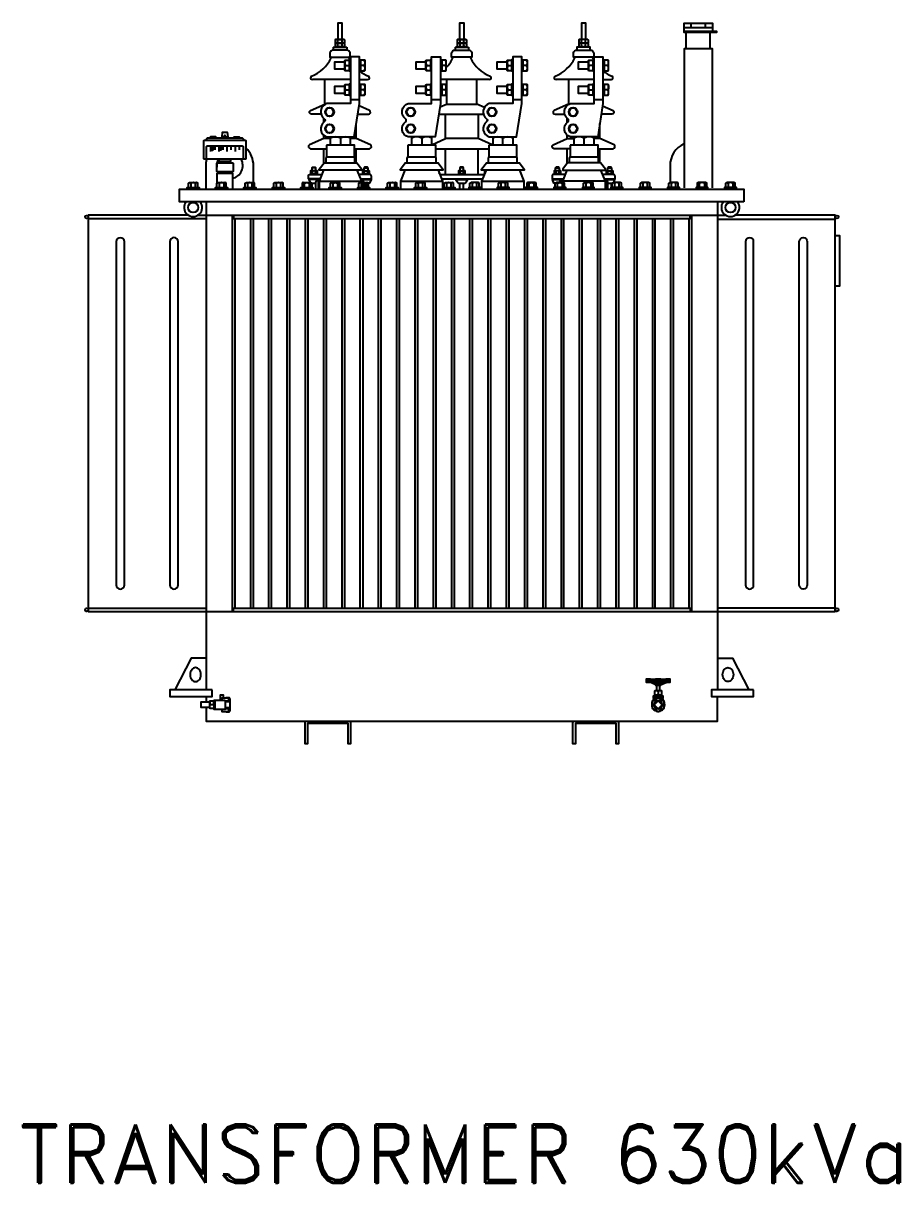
# Model space of a CAD drawing. Header units: millimetres. Extents: x 20927 to 53748, y 38421 to 54891.
# Drawn here: x 24867 to 26673, y 50584 to 52971 of the extents above; entities that cross this region are included whole.
import ezdxf
from ezdxf.enums import TextEntityAlignment as Align

# ---------------------------------------------------------------- set-up
doc = ezdxf.new("R2010")
doc.units = ezdxf.units.MM
doc.layers.add('Btrans.', color=2, linetype='Continuous')
doc.layers.add('Transformer', color=3, linetype='Continuous')
doc.styles.add('tx1', font='romand.shx')

msp = doc.modelspace()

# ---------------------------------------------------------------- linework, layer by layer
at = {"layer": 'Transformer', "color": 140}
for p, q in [((26228.4, 52961.4), (26286.8, 52961.4)), ((26243, 52961.4), (26243, 52970.6)), ((26272.2, 52961.4), (26272.2, 52970.6)), ((26232.9, 52917.9), (26232.9, 52951.4)), ((26282.3, 52917.9), (26282.3, 52951.4)), ((25505.9, 52921.3), (25505.9, 52915.4)), ((25505.9, 52921.3), (25533.6, 52921.3)), ((25533.6, 52921.3), (25533.6, 52915.4)), ((25756.7, 52921.3), (25756.7, 52915.4)), ((25756.7, 52921.3), (25784.4, 52921.3)), ((25784.4, 52921.3), (25784.4, 52915.4)), ((25531.3, 52883.6), (25538.8, 52883.6)), ((25569.7, 52883.6), (25562.2, 52883.6)), ((25698.5, 52883.6), (25706, 52883.6)), ((25736.9, 52883.6), (25729.4, 52883.6)), ((25865.7, 52883.6), (25873.2, 52883.6)), ((25904.1, 52883.6), (25896.6, 52883.6)), ((25541.3, 52854.4), (25462.9, 52854.4)), ((25559.7, 52854.4), (25576.6, 52854.4)), ((25827.4, 52854.4), (25726.9, 52854.4)), ((26042.9, 52854.4), (25964.5, 52854.4)), ((26061.3, 52854.4), (26078.2, 52854.4)), ((25569.7, 52833.5), (25562.2, 52833.5)), ((25736.9, 52833.5), (25729.4, 52833.5)), ((25904.1, 52833.5), (25896.6, 52833.5)), ((25488.4, 52804.2), (25490.7, 52804.2)), ((25725.8, 52798.2), (25739.2, 52804.2)), ((25817.3, 52797.3), (25801.9, 52804.2)), ((25990, 52804.2), (25992.3, 52804.2)), ((25486.3, 52767.1), (25486.3, 52774.5)), ((25723.4, 52783.3), (25815.3, 52783.3)), ((25987.9, 52767.1), (25987.9, 52774.5)), ((25278.6, 52734.8), (25278.6, 52735.9)), ((25286.9, 52734.8), (25286.9, 52735.9)), ((25486.3, 52733.2), (25486.3, 52740.2)), ((25553.2, 52733.2), (25541.7, 52733.2)), ((25708.9, 52720.5), (25737.1, 52733.2)), ((25987.9, 52733.2), (25987.9, 52740.2)), ((26054.8, 52733.2), (26043.3, 52733.2)), ((25253.5, 52718.1), (25253.5, 52706.6)), ((25261.9, 52718.1), (25261.9, 52710)), ((25270.2, 52718.1), (25270.2, 52706.6)), ((25278.6, 52718.1), (25278.6, 52710)), ((25286.9, 52718.1), (25286.9, 52706.6)), ((25295.3, 52718.1), (25295.3, 52710)), ((25303.7, 52718.1), (25303.7, 52706.6)), ((25312, 52718.1), (25312, 52710)), ((25486.3, 52682.2), (25486.3, 52712.3)), ((25553.2, 52683), (25553.2, 52712.3)), ((25716.9, 52712.3), (25826.4, 52712.3)), ((25737.1, 52659.2), (25737.1, 52712.3)), ((25804, 52659.2), (25804, 52712.3)), ((25987.9, 52682.2), (25987.9, 52712.3)), ((26054.8, 52683), (26054.8, 52712.3)), ((25273.6, 52686.4), (25273.6, 52683)), ((25292, 52686.4), (25292, 52683)), ((25270.6, 52662.1), (25270.6, 52664.6)), ((25294.9, 52662.1), (25294.9, 52664.6)), ((25455.8, 52650), (25455.8, 52649.1)), ((25472.5, 52666.7), (25459.6, 52666.7)), ((25459.6, 52660.8), (25472.5, 52660.8)), ((25469.7, 52661.9), (25469.7, 52665.6)), ((25472.6, 52650), (25472.6, 52649.1)), ((25474.6, 52650), (25474.6, 52628.7)), ((25564.9, 52650), (25564.9, 52628.7)), ((25567, 52666.7), (25579.9, 52666.7)), ((25579.9, 52660.8), (25567, 52660.8)), ((25567, 52650), (25567, 52649.1)), ((25569.9, 52661.9), (25569.9, 52665.6)), ((25583.7, 52650), (25583.7, 52649.1)), ((25723.6, 52660.9), (25724, 52661.2)), ((25726.3, 52659.2), (25816.9, 52659.2)), ((25730, 52650), (25813.2, 52650)), ((25758.4, 52649.1), (25782.7, 52649.1)), ((25764.1, 52666.7), (25777, 52666.7)), ((25777, 52660.8), (25764.1, 52660.8)), ((25767, 52661.9), (25767, 52665.6)), ((25774.1, 52661.9), (25774.1, 52665.6)), ((25817.8, 52666.7), (25820, 52666.7)), ((25957.4, 52650), (25957.4, 52649.1)), ((25974.1, 52666.7), (25961.2, 52666.7)), ((25961.2, 52660.8), (25974.1, 52660.8)), ((25971.3, 52661.9), (25971.3, 52665.6)), ((25974.2, 52650), (25974.2, 52649.1)), ((25976.2, 52650), (25976.2, 52642.4)), ((26066.3, 52645.4), (26057.1, 52668)), ((26066.5, 52650), (26066.5, 52628.7)), ((26068.6, 52666.7), (26081.5, 52666.7)), ((26081.5, 52660.8), (26068.6, 52660.8)), ((26071.5, 52661.9), (26071.5, 52665.6)), ((26078.6, 52661.9), (26078.6, 52665.6)), ((26085.3, 52650), (26085.3, 52649.1)), ((25210.2, 52642.4), (25224.6, 52642.4)), ((25268.7, 52642.4), (25283.2, 52642.4)), ((25327.2, 52642.4), (25341.7, 52642.4)), ((25385.7, 52642.4), (25400.2, 52642.4)), ((25444.2, 52642.4), (25458.7, 52642.4)), ((25462.3, 52632.6), (25462.3, 52641.4)), ((25469.8, 52628.7), (25469.8, 52641.9)), ((25502.8, 52642.4), (25517.2, 52642.4)), ((25561.3, 52642.4), (25575.8, 52642.4)), ((25569.7, 52628.7), (25569.7, 52641.9)), ((25577.2, 52628.7), (25577.2, 52641.4)), ((25619.8, 52642.4), (25634.3, 52642.4)), ((25644.1, 52645.4), (25644.1, 52628.7)), ((25678.3, 52642.4), (25692.8, 52642.4)), ((25731.9, 52628.7), (25731.9, 52645.4)), ((25736.8, 52642.4), (25751.3, 52642.4)), ((25766.8, 52628.7), (25766.8, 52641.4)), ((25774.3, 52628.7), (25774.3, 52641.4)), ((25804.3, 52642.4), (25789.8, 52642.4)), ((25862.8, 52642.4), (25848.4, 52642.4)), ((25921.4, 52642.4), (25906.9, 52642.4)), ((25979.9, 52642.4), (25965.4, 52642.4)), ((25978.5, 52645.4), (25978.5, 52642.4)), ((26038.4, 52642.4), (26023.9, 52642.4)), ((26071.3, 52628.7), (26071.3, 52641.9)), ((26078.8, 52632.6), (26078.8, 52641.4)), ((26096.9, 52642.4), (26082.4, 52642.4)), ((26155.4, 52642.4), (26141, 52642.4)), ((26214, 52642.4), (26199.5, 52642.4)), ((26272.5, 52642.4), (26258, 52642.4)), ((26331, 52642.4), (26316.5, 52642.4)), ((25335.3, 52568.5), (25335.3, 51766.8)), ((25340.8, 52568.5), (25340.8, 51766.8)), ((25372.9, 52568.5), (25372.9, 51766.8)), ((25378.4, 52568.5), (25378.4, 51766.8)), ((25410.6, 52568.5), (25410.6, 51766.8)), ((25416, 52568.5), (25416, 51766.8)), ((25448.2, 52568.5), (25448.2, 51766.8)), ((25453.6, 52568.5), (25453.6, 51766.8)), ((25485.8, 52568.5), (25485.8, 51766.8)), ((25491.2, 52568.5), (25491.2, 51766.8)), ((25523.4, 52568.5), (25523.4, 51766.8)), ((25528.9, 52568.5), (25528.9, 51766.8)), ((25561, 52568.5), (25561, 51766.8)), ((25566.5, 52568.5), (25566.5, 51766.8)), ((25598.7, 52568.5), (25598.7, 51766.8)), ((25604.1, 52568.5), (25604.1, 51766.8)), ((25636.3, 52568.5), (25636.3, 51766.8)), ((25641.7, 52568.5), (25641.7, 51766.8)), ((25673.9, 52568.5), (25673.9, 51766.8)), ((25679.3, 52568.5), (25679.3, 51766.8)), ((25711.5, 52568.5), (25711.5, 51766.8)), ((25717, 52568.5), (25717, 51766.8)), ((25749.1, 52568.5), (25749.1, 51766.8)), ((25754.6, 52568.5), (25754.6, 51766.8)), ((25786.8, 52568.5), (25786.8, 51766.8)), ((25792.2, 52568.5), (25792.2, 51766.8)), ((25824.4, 52568.5), (25824.4, 51766.8)), ((25829.8, 52568.5), (25829.8, 51766.8)), ((25862, 52568.5), (25862, 51766.8)), ((25867.4, 52568.5), (25867.4, 51766.8)), ((25899.6, 52568.5), (25899.6, 51766.8)), ((25905.1, 52568.5), (25905.1, 51766.8)), ((25937.2, 52568.5), (25937.2, 51766.8)), ((25942.7, 52568.5), (25942.7, 51766.8)), ((25974.9, 52568.5), (25974.9, 51766.8)), ((25980.3, 52568.5), (25980.3, 51766.8)), ((26012.5, 52568.5), (26012.5, 51766.8)), ((26017.9, 52568.5), (26017.9, 51766.8)), ((26050.1, 52568.5), (26050.1, 51766.8)), ((26055.5, 52568.5), (26055.5, 51766.8)), ((26087.7, 52568.5), (26087.7, 51766.8)), ((26093.2, 52568.5), (26093.2, 51766.8)), ((26125.3, 52568.5), (26125.3, 51766.8)), ((26130.8, 52568.5), (26130.8, 51766.8)), ((26163, 52568.5), (26163, 51766.8)), ((26168.4, 52568.5), (26168.4, 51766.8)), ((26200.6, 52568.5), (26200.6, 51766.8)), ((26206, 52568.5), (26206, 51766.8)), ((26150.3, 51617.6), (26199.7, 51617.6)), ((26162, 51615.3), (26170.5, 51611.4)), ((26188, 51615.3), (26179.5, 51611.4)), ((25243.9, 51585), (25243.9, 51573)), ((25293.4, 51574.1), (25283.4, 51574.1)), ((25293.4, 51561.5), (25283.4, 51561.5))]:
    msp.add_line(p, q, dxfattribs=at)
at = {"layer": 'Transformer'}
for p, q in [((25243.9, 52602.8), (25243.9, 51598.7)), ((26297.3, 52602.8), (26297.3, 51598.7)), ((25001.5, 52568.5), (25243.9, 52568.5)), ((25226.9, 52575.2), (26314.2, 52575.2)), ((25297.7, 52575.2), (25297.7, 51760.1)), ((25303.1, 52568.5), (25303.1, 51766.8)), ((26238.2, 52568.5), (26238.2, 51766.8)), ((26243.6, 52575.2), (26243.6, 51760.1)), ((26539.7, 52566.8), (26297.3, 52566.8)), ((25001.5, 51766.8), (25243.9, 51766.8)), ((26539.7, 51766.8), (26297.3, 51766.8))]:
    msp.add_line(p, q, dxfattribs=at)
at = {"layer": 'Transformer', "color": 140}
for points in [[(25524.4, 52937.1), (25524.4, 52970.6), (25515.2, 52970.6), (25515.2, 52937.1)], [(25775.2, 52937.1), (25775.2, 52970.6), (25766, 52970.6), (25766, 52937.1)], [(26026, 52937.1), (26026, 52970.6), (26016.8, 52970.6), (26016.8, 52937.1)], [(26228.4, 52953.9), (26295.2, 52953.9), (26295.2, 52951.4), (26228.4, 52951.4), (26228.4, 52970.6), (26286.8, 52970.6), (26286.8, 52953.9)], [(25528.5, 52937.1), (25529.4, 52936.3), (25529.4, 52930.5), (25528.5, 52929.6), (25511, 52929.6), (25510.2, 52928.8), (25510.2, 52922.9), (25511, 52922.1)], [(25528.5, 52937.1), (25511, 52937.1), (25510.2, 52936.3), (25510.2, 52930.5), (25511, 52929.6)], [(25761, 52936.3), (25761.8, 52937.1), (25779.3, 52937.1), (25780.2, 52936.3), (25780.2, 52930.5), (25779.3, 52929.6)], [(25761, 52936.3), (25761, 52930.5), (25761.8, 52929.6), (25779.3, 52929.6), (25780.2, 52928.8), (25780.2, 52922.9), (25779.3, 52922.1)], [(26030.1, 52937.1), (26031, 52936.3), (26031, 52930.5), (26030.1, 52929.6), (26012.6, 52929.6), (26011.8, 52928.8), (26011.8, 52922.9), (26012.6, 52922.1)], [(26030.1, 52937.1), (26012.6, 52937.1), (26011.8, 52936.3), (26011.8, 52930.5), (26012.6, 52929.6)], [(25509.1, 52921.3), (25509.1, 52922.1), (25530.4, 52922.1), (25530.4, 52921.3)], [(25528.5, 52929.6), (25529.4, 52928.8), (25529.4, 52922.9), (25528.5, 52922.1)], [(25759.9, 52921.3), (25759.9, 52922.1), (25781.2, 52922.1), (25781.2, 52921.3)], [(25761.8, 52929.6), (25761, 52928.8), (25761, 52922.9), (25761.8, 52922.1)], [(26010.7, 52921.3), (26010.7, 52922.1), (26032, 52922.1), (26032, 52921.3)], [(26030.1, 52929.6), (26031, 52928.8), (26031, 52922.9), (26030.1, 52922.1)], [(26286.8, 52631.6), (26286.8, 52917.9), (26228.4, 52917.9), (26228.4, 52631.6)], [(25529.7, 52890.3), (25508.7, 52890.3), (25508.7, 52877), (25529.7, 52877)], [(25538.8, 52872.8), (25530.4, 52872.8), (25529.6, 52873.6), (25529.6, 52893.7), (25530.4, 52894.5), (25538.8, 52894.5)], [(25541.3, 52894.9), (25538.8, 52894.9), (25538.8, 52872.4), (25541.3, 52872.4)], [(25559.7, 52894.9), (25562.2, 52894.9), (25562.2, 52872.4), (25559.7, 52872.4)], [(25562.2, 52872.8), (25570.6, 52872.8), (25571.4, 52873.6), (25571.4, 52893.7), (25570.6, 52894.5), (25562.2, 52894.5)], [(25571.4, 52890.3), (25571.3, 52890.3)], [(25696.9, 52890.3), (25675.9, 52890.3), (25675.9, 52877), (25696.9, 52877)], [(25706, 52872.8), (25697.6, 52872.8), (25696.8, 52873.6), (25696.8, 52893.7), (25697.6, 52894.5), (25706, 52894.5)], [(25708.5, 52894.9), (25706, 52894.9), (25706, 52872.4), (25708.5, 52872.4)], [(25726.9, 52894.9), (25729.4, 52894.9), (25729.4, 52872.4), (25726.9, 52872.4)], [(25729.4, 52872.8), (25737.8, 52872.8), (25738.6, 52873.6), (25738.6, 52893.7), (25737.8, 52894.5), (25729.4, 52894.5)], [(25738.6, 52890.3), (25738.5, 52890.3)], [(25864.1, 52890.3), (25843.1, 52890.3), (25843.1, 52877), (25864.1, 52877)], [(25873.2, 52872.8), (25864.8, 52872.8), (25864, 52873.6), (25864, 52893.7), (25864.8, 52894.5), (25873.2, 52894.5)], [(25875.7, 52894.9), (25873.2, 52894.9), (25873.2, 52872.4), (25875.7, 52872.4)], [(25894.1, 52894.9), (25896.6, 52894.9), (25896.6, 52872.4), (25894.1, 52872.4)], [(25896.6, 52872.8), (25905, 52872.8), (25905.8, 52873.6), (25905.8, 52893.7), (25905, 52894.5), (25896.6, 52894.5)], [(25905.8, 52890.3), (25905.7, 52890.3)], [(26031.3, 52890.3), (26010.3, 52890.3), (26010.3, 52877), (26031.3, 52877)], [(26040.4, 52872.8), (26032, 52872.8), (26031.2, 52873.6), (26031.2, 52893.7), (26032, 52894.5), (26040.4, 52894.5)], [(26042.9, 52894.9), (26040.4, 52894.9), (26040.4, 52872.4), (26042.9, 52872.4)], [(26061.3, 52894.9), (26063.8, 52894.9), (26063.8, 52872.4), (26061.3, 52872.4)], [(26063.8, 52872.8), (26072.2, 52872.8), (26073, 52873.6), (26073, 52893.7), (26072.2, 52894.5), (26063.8, 52894.5)], [(26073, 52890.3), (26072.9, 52890.3)], [(25571.3, 52877), (25571.4, 52877)], [(25738.5, 52877), (25738.6, 52877)], [(25905.7, 52877), (25905.8, 52877)], [(26072.9, 52877), (26073, 52877)], [(25529.7, 52840.2), (25508.7, 52840.2), (25508.7, 52826.8), (25529.7, 52826.8)], [(25538.8, 52822.6), (25530.4, 52822.6), (25529.6, 52823.5), (25529.6, 52843.5), (25530.4, 52844.4), (25538.8, 52844.4)], [(25541.3, 52844.8), (25538.8, 52844.8), (25538.8, 52822.2), (25541.3, 52822.2)], [(25559.7, 52844.8), (25562.2, 52844.8), (25562.2, 52822.2), (25559.7, 52822.2)], [(25562.2, 52822.6), (25570.6, 52822.6), (25571.4, 52823.5), (25571.4, 52843.5), (25570.6, 52844.4), (25562.2, 52844.4)], [(25571.4, 52840.2), (25571.3, 52840.2)], [(25696.9, 52840.2), (25675.9, 52840.2), (25675.9, 52826.8), (25696.9, 52826.8)], [(25706, 52822.6), (25697.6, 52822.6), (25696.8, 52823.5), (25696.8, 52843.5), (25697.6, 52844.4), (25706, 52844.4)], [(25708.5, 52844.8), (25706, 52844.8), (25706, 52822.2), (25708.5, 52822.2)], [(25726.9, 52844.8), (25729.4, 52844.8), (25729.4, 52822.2), (25726.9, 52822.2)], [(25729.4, 52822.6), (25737.8, 52822.6), (25738.6, 52823.5), (25738.6, 52843.5), (25737.8, 52844.4), (25729.4, 52844.4)], [(25738.6, 52840.2), (25738.5, 52840.2)], [(25739.2, 52854.4), (25739.2, 52804.2), (25801.9, 52804.2), (25801.9, 52854.4)], [(25864.1, 52840.2), (25843.1, 52840.2), (25843.1, 52826.8), (25864.1, 52826.8)], [(25873.2, 52822.6), (25864.8, 52822.6), (25864, 52823.5), (25864, 52843.5), (25864.8, 52844.4), (25873.2, 52844.4)], [(25875.7, 52844.8), (25873.2, 52844.8), (25873.2, 52822.2), (25875.7, 52822.2)], [(25894.1, 52844.8), (25896.6, 52844.8), (25896.6, 52822.2), (25894.1, 52822.2)], [(25896.6, 52822.6), (25905, 52822.6), (25905.8, 52823.5), (25905.8, 52843.5), (25905, 52844.4), (25896.6, 52844.4)], [(25905.8, 52840.2), (25905.7, 52840.2)], [(26031.3, 52840.2), (26010.3, 52840.2), (26010.3, 52826.8), (26031.3, 52826.8)], [(26040.4, 52822.6), (26032, 52822.6), (26031.2, 52823.5), (26031.2, 52843.5), (26032, 52844.4), (26040.4, 52844.4)], [(26042.9, 52844.8), (26040.4, 52844.8), (26040.4, 52822.2), (26042.9, 52822.2)], [(26061.3, 52844.8), (26063.8, 52844.8), (26063.8, 52822.2), (26061.3, 52822.2)], [(26063.8, 52822.6), (26072.2, 52822.6), (26073, 52823.5), (26073, 52843.5), (26072.2, 52844.4), (26063.8, 52844.4)], [(26073, 52840.2), (26072.9, 52840.2)], [(25571.3, 52826.8), (25571.4, 52826.8)], [(25738.5, 52826.8), (25738.6, 52826.8)], [(25905.7, 52826.8), (25905.8, 52826.8)], [(26072.9, 52826.8), (26073, 52826.8)], [(25541.3, 52813.4), (25559.7, 52813.4)], [(25708.5, 52813.4), (25726.9, 52813.4)], [(25875.7, 52813.4), (25894.1, 52813.4)], [(26042.9, 52813.4), (26061.3, 52813.4)], [(25804, 52783.3), (25804, 52733.2), (25737.1, 52733.2), (25737.1, 52783.3)], [(25264.4, 52734.8), (25264.4, 52735.7), (25252.7, 52735.7), (25252.7, 52734.8)], [(25264, 52735.7), (25264, 52736.8), (25263.7, 52736.9), (25253.3, 52736.9), (25253.1, 52736.8), (25253.1, 52735.7)], [(25301.2, 52734.8), (25301.2, 52735.7), (25312.9, 52735.7), (25312.9, 52734.8)], [(25301.6, 52735.7), (25301.6, 52736.8), (25301.8, 52736.9), (25312.2, 52736.9), (25312.4, 52736.8), (25312.4, 52735.7)], [(25501, 52736.5), (25499.9, 52735.4), (25499.9, 52719.8)], [(25541.7, 52719.8), (25541.7, 52735.4), (25540.6, 52736.5)], [(25668.2, 52736.5), (25667.1, 52735.4), (25667.1, 52719.8)], [(25708.9, 52719.8), (25708.9, 52735.4), (25707.8, 52736.5)], [(25835.4, 52736.5), (25834.3, 52735.4), (25834.3, 52719.8)], [(25876.1, 52719.8), (25876.1, 52735.4), (25875, 52736.5)], [(26002.6, 52736.5), (26001.5, 52735.4), (26001.5, 52719.8)], [(26043.3, 52719.8), (26043.3, 52735.4), (26042.2, 52736.5)], [(25254.7, 52718.1), (25255.9, 52710.1), (25257.2, 52708.5), (25258.5, 52710.1), (25259.6, 52718.1)], [(25273.4, 52718.1), (25273.4, 52710), (25275, 52710), (25275, 52718.1)], [(25491.1, 52683), (25491.1, 52692.2), (25492, 52695.5)], [(25550.5, 52683), (25550.5, 52692.2), (25549.7, 52695.5)], [(25658.3, 52683), (25658.3, 52692.2), (25659.2, 52695.5)], [(25717.7, 52683), (25717.7, 52692.2), (25716.9, 52695.5)], [(25825.5, 52683), (25825.5, 52692.2), (25826.4, 52695.5)], [(25884.9, 52683), (25884.9, 52692.2), (25884.1, 52695.5)], [(25992.7, 52683), (25992.7, 52692.2), (25993.6, 52695.5)], [(26052.1, 52683), (26052.1, 52692.2), (26051.3, 52695.5)], [(25270.2, 52690.5), (25270.2, 52686.4), (25295.3, 52686.4), (25295.3, 52690.5)], [(25462.3, 52666.7), (25462.3, 52673.2), (25463.2, 52674.1), (25469, 52674.1), (25469.8, 52673.2)], [(25469.8, 52666.7), (25469.8, 52673.2), (25462.3, 52673.2)], [(25577.2, 52673.2), (25576.4, 52674.1), (25570.5, 52674.1), (25569.7, 52673.2)], [(25569.7, 52666.7), (25569.7, 52673.2), (25577.2, 52673.2), (25577.2, 52666.7)], [(25774.3, 52673.2), (25773.5, 52674.1), (25767.6, 52674.1), (25766.8, 52673.2)], [(25774.3, 52666.7), (25774.3, 52673.2), (25766.8, 52673.2), (25766.8, 52666.7)], [(25971.4, 52673.2), (25970.6, 52674.1), (25964.8, 52674.1), (25963.9, 52673.2)], [(25963.9, 52666.7), (25963.9, 52673.2), (25971.4, 52673.2), (25971.4, 52666.7)], [(26078.8, 52673.2), (26078, 52674.1), (26072.1, 52674.1), (26071.3, 52673.2)], [(26071.3, 52666.7), (26071.3, 52673.2), (26078.8, 52673.2), (26078.8, 52666.7)], [(25267.1, 52642), (25267.1, 52662.1), (25298.4, 52662.1), (25298.4, 52628.7)], [(25460.9, 52641.4), (25469.6, 52641.4), (25472.6, 52649.1), (25455.8, 52649.1), (25458.4, 52642.4)], [(25486.1, 52668), (25476.9, 52645.4), (25564.7, 52645.4), (25555.5, 52668)], [(25653.3, 52668), (25644.1, 52645.4), (25731.9, 52645.4), (25722.7, 52668)], [(25820.5, 52668), (25811.3, 52645.4), (25899.1, 52645.4), (25889.9, 52668)], [(25963.2, 52641.4), (25960.4, 52641.4), (25957.4, 52649.1), (25974.2, 52649.1), (25971.6, 52642.4)], [(25978.5, 52628.7), (26066.3, 52628.7), (26066.3, 52645.4), (25978.5, 52645.4), (25987.7, 52668)], [(26068.6, 52650), (26068.6, 52649.1), (26071.5, 52641.4), (26080.2, 52641.4)], [(26068.6, 52649.1), (26085.3, 52649.1), (26082.8, 52642.4)], [(25205.1, 52628.7), (25205.1, 52632.6), (25229.7, 52632.6), (25229.7, 52628.7)], [(25263.6, 52628.7), (25263.6, 52632.6), (25288.2, 52632.6), (25288.2, 52628.7)], [(25322.1, 52628.7), (25322.1, 52632.6), (25346.7, 52632.6), (25346.7, 52628.7)], [(25380.7, 52628.7), (25380.7, 52632.6), (25405.2, 52632.6), (25405.2, 52628.7)], [(25439.2, 52628.7), (25439.2, 52632.6), (25463.8, 52632.6), (25463.8, 52628.7)], [(25476.9, 52645.4), (25476.9, 52628.7), (25564.7, 52628.7), (25564.7, 52645.4)], [(25497.7, 52628.7), (25497.7, 52632.6), (25522.3, 52632.6), (25522.3, 52628.7)], [(25556.2, 52628.7), (25556.2, 52632.6), (25580.8, 52632.6), (25580.8, 52628.7)], [(25614.7, 52628.7), (25614.7, 52632.6), (25639.3, 52632.6), (25639.3, 52628.7)], [(25673.3, 52628.7), (25673.3, 52632.6), (25697.8, 52632.6), (25697.8, 52628.7)], [(25731.8, 52628.7), (25731.8, 52632.6), (25756.4, 52632.6), (25756.4, 52628.7)], [(25809.4, 52628.7), (25809.4, 52632.6), (25784.8, 52632.6), (25784.8, 52628.7)], [(25811.3, 52645.4), (25811.3, 52628.7), (25899.1, 52628.7), (25899.1, 52645.4)], [(25867.9, 52628.7), (25867.9, 52632.6), (25843.3, 52632.6), (25843.3, 52628.7)], [(25926.4, 52628.7), (25926.4, 52632.6), (25901.8, 52632.6), (25901.8, 52628.7)], [(25984.9, 52628.7), (25984.9, 52632.6), (25960.3, 52632.6), (25960.3, 52628.7)], [(26043.4, 52628.7), (26043.4, 52632.6), (26018.9, 52632.6), (26018.9, 52628.7)], [(26102, 52628.7), (26102, 52632.6), (26077.4, 52632.6), (26077.4, 52628.7)], [(26160.5, 52628.7), (26160.5, 52632.6), (26135.9, 52632.6), (26135.9, 52628.7)], [(26219, 52628.7), (26219, 52632.6), (26194.4, 52632.6), (26194.4, 52628.7)], [(26277.5, 52628.7), (26277.5, 52632.6), (26252.9, 52632.6), (26252.9, 52628.7)], [(26336, 52628.7), (26336, 52632.6), (26311.5, 52632.6), (26311.5, 52628.7)], [(25243.9, 51663.8), (25213.5, 51663.8), (25179.8, 51598.7)], [(26297.3, 51663.8), (26327.7, 51663.8), (26361.4, 51598.7)], [(26159.2, 51620.6), (26150.3, 51620.6), (26150.3, 51614.6), (26159.2, 51614.6), (26159.2, 51615.3), (26169.7, 51615.3), (26169.7, 51614.6), (26180.3, 51614.6), (26180.3, 51615.3), (26190.8, 51615.3), (26190.8, 51614.6)], [(26172.7, 51611.4), (26170.5, 51611.4), (26170.5, 51609), (26157.5, 51614.6)], [(26190.8, 51614.6), (26199.7, 51614.6), (26199.7, 51620.6), (26190.8, 51620.6), (26190.8, 51619.9), (26180.3, 51619.9), (26180.3, 51620.6), (26169.7, 51620.6), (26169.7, 51619.9), (26159.2, 51619.9), (26159.2, 51620.6)], [(26169.7, 51609.3), (26169.7, 51608.5), (26180.3, 51608.5), (26180.3, 51609.3)], [(26171.7, 51608.5), (26171.7, 51596.6)], [(26172.7, 51614.6), (26172.7, 51609.3), (26177.3, 51609.3), (26177.3, 51614.6)], [(26177.3, 51611.4), (26179.5, 51611.4), (26179.5, 51609), (26192.5, 51614.6)], [(26178.4, 51596.6), (26178.4, 51608.5)], [(25260, 51560.6), (25259.4, 51560.3), (25252.2, 51560.3), (25251.6, 51560.6), (25251.6, 51575.8), (25252.2, 51576.2), (25259.4, 51576.2), (25260, 51575.8)], [(25262.5, 51576.7), (25260, 51576.7), (25260, 51558.9), (25262.5, 51558.9)], [(25280, 51581.6), (25280, 51587.4), (25273.4, 51587.4), (25273.4, 51577.4)], [(25283.4, 51575.7), (25290.9, 51575.7), (25290.9, 51581.6), (25276.7, 51581.6), (25276.7, 51577.4)], [(26185.5, 51581.6), (26185.5, 51585.8), (26164.6, 51585.8), (26164.6, 51581.6)], [(26185.5, 51584.1), (26164.6, 51584.1)], [(26168.3, 51588.3), (26168.3, 51585.8)], [(26181.7, 51585.8), (26181.7, 51588.3)], [(25251.6, 51573), (25233.2, 51573), (25233.2, 51563), (25251.6, 51563)], [(25276.7, 51558.2), (25276.7, 51554), (25290.9, 51554), (25290.9, 51559.8), (25283.4, 51559.8)]]:
    msp.add_lwpolyline(points, dxfattribs=at)
for points in [[(25529.4, 52935.6, 0.560226), (25523.8, 52935.6), (25523.8, 52931.2, -0.382535), (25515.7, 52931.2), (25515.7, 52935.6, -0.382535), (25523.8, 52935.6)], [(26011.8, 52931.2, 0.560226), (26017.3, 52931.2), (26017.3, 52935.6, 0.560226), (26011.8, 52935.6)], [(26017.3, 52931.2, 0.382535), (26025.4, 52931.2), (26025.4, 52935.6, 0.382535), (26017.3, 52935.6)], [(25523.8, 52923.7, -0.382535), (25515.7, 52923.7), (25515.7, 52928.1, -0.382535), (25523.8, 52928.1)], [(25529.4, 52928.1, 0.560226), (25523.8, 52928.1), (25523.8, 52923.7, 0.560226), (25529.4, 52923.7)], [(26035.2, 52915.4), (26035.2, 52921.3), (26007.5, 52921.3), (26007.5, 52915.4), (26035.2, 52915.4, -0.304457), (26042.3, 52909.8), (26042.3, 52900.4), (26000.5, 52900.4), (26000.5, 52909.8, -0.304457), (26007.5, 52915.4)], [(26011.8, 52923.7, 0.560226), (26017.3, 52923.7), (26017.3, 52928.1, 0.560226), (26011.8, 52928.1)], [(26017.3, 52923.7, 0.382535), (26025.4, 52923.7), (26025.4, 52928.1, 0.382535), (26017.3, 52928.1)], [(25489, 52771.3, -0.233837), (25487.3, 52767.9, 0.607006), (25492.8, 52736.5), (25548.8, 52736.5), (25559.7, 52805.1), (25559.7, 52901.2), (25541.3, 52901.2), (25541.3, 52805.1), (25492.8, 52805.1, 0.607006), (25487.3, 52773.6, -0.233837), (25489, 52770.3)], [(25531.3, 52894.5, 0.307692), (25531.3, 52883.6, 0.307692), (25531.3, 52872.8)], [(25569.7, 52872.8, 0.307692), (25569.7, 52883.6, 0.307692), (25569.7, 52894.5)], [(25656.2, 52770.3, 0.233837), (25654.5, 52773.6, -0.607006), (25660, 52805.1), (25708.5, 52805.1), (25708.5, 52901.2), (25726.9, 52901.2), (25726.9, 52805.1), (25716, 52736.5), (25660, 52736.5, -0.607006), (25654.5, 52767.9, 0.233837), (25656.2, 52771.3)], [(25698.5, 52894.5, 0.307692), (25698.5, 52883.6, 0.307692), (25698.5, 52872.8)], [(25736.9, 52872.8, 0.307692), (25736.9, 52883.6, 0.307692), (25736.9, 52894.5)], [(25823.4, 52771.3, -0.233837), (25821.7, 52767.9, 0.607006), (25827.2, 52736.5), (25883.2, 52736.5), (25894.1, 52805.1), (25894.1, 52901.2), (25875.7, 52901.2), (25875.7, 52805.1), (25827.2, 52805.1, 0.607006), (25821.7, 52773.6, -0.233837), (25823.4, 52770.3)], [(25865.7, 52894.5, 0.307692), (25865.7, 52883.6, 0.307692), (25865.7, 52872.8)], [(25904.1, 52872.8, 0.307692), (25904.1, 52883.6, 0.307692), (25904.1, 52894.5)], [(25990.6, 52770.3, 0.233837), (25988.9, 52773.6, -0.607006), (25994.4, 52805.1), (26042.9, 52805.1), (26042.9, 52901.2), (26061.3, 52901.2), (26061.3, 52805.1), (26050.4, 52736.5), (25994.4, 52736.5, -0.607006), (25988.9, 52767.9, 0.233837), (25990.6, 52771.3)], [(26040.4, 52883.6), (26032.9, 52883.6, 0.307692), (26032.9, 52872.8)], [(26071.3, 52872.8, 0.307692), (26071.3, 52883.6), (26063.8, 52883.6)], [(25480.9, 52783.3), (25461.3, 52783.3, -0.753517), (25459, 52791.1), (25488.4, 52804.2), (25488.4, 52854.4)], [(25531.3, 52844.4, 0.307692), (25531.3, 52833.5), (25538.8, 52833.5)], [(25569.7, 52822.6, 0.307692), (25569.7, 52833.5, 0.307692), (25569.7, 52844.4)], [(25698.5, 52844.4, 0.307692), (25698.5, 52833.5), (25706, 52833.5)], [(25736.9, 52822.6, 0.307692), (25736.9, 52833.5, 0.307692), (25736.9, 52844.4)], [(25865.7, 52844.4, 0.307692), (25865.7, 52833.5), (25873.2, 52833.5)], [(25904.1, 52822.6, 0.307692), (25904.1, 52833.5, 0.307692), (25904.1, 52844.4)], [(25990, 52854.4), (25990, 52804.2), (25960.6, 52791.1, 0.753517), (25962.9, 52783.3), (25982.5, 52783.3)], [(26032.9, 52844.4, 0.307692), (26032.9, 52833.5), (26040.4, 52833.5)], [(26071.3, 52844.4, -0.307692), (26071.3, 52833.5), (26063.8, 52833.5)], [(25556.2, 52783.3), (25578.3, 52783.3, 0.753517), (25580.5, 52791.1), (25559, 52800.7)], [(26060.6, 52800.7), (26082.1, 52791.1, -0.753517), (26079.9, 52783.3), (26057.8, 52783.3)], [(25549.7, 52712.3), (25580.4, 52712.3, 0.753517), (25582.6, 52720), (25553.2, 52733.2), (25553.2, 52764.2)], [(26051.3, 52712.3), (26082, 52712.3, 0.753517), (26084.2, 52720), (26054.8, 52733.2), (26054.8, 52764.2)], [(25242.6, 52729.8), (25246.3, 52734.2, -0.222585), (25247.6, 52734.8), (25317.9, 52734.8, -0.222585), (25319.2, 52734.2), (25322.9, 52729.8)], [(25499.9, 52733.2), (25486.3, 52733.2), (25456.9, 52720, 0.753517), (25459.2, 52712.3), (25492, 52712.3)], [(25541.7, 52734, 0.24), (25520.8, 52734), (25520.8, 52719.8)], [(25708.9, 52734, 0.24), (25688, 52734), (25688, 52719.8)], [(25833.7, 52719.8, 0.021229), (25833.4, 52720), (25804, 52733.2)], [(25855.2, 52719.8), (25855.2, 52734, 0.24), (25834.3, 52734)], [(25993.6, 52712.3), (25960.8, 52712.3, -0.753517), (25958.5, 52720), (25987.9, 52733.2), (26001.5, 52733.2)], [(26022.4, 52719.8), (26022.4, 52734, 0.24), (26001.5, 52734)], [(26228.4, 52722.2, 0.295892), (26199.4, 52677.6), (26199.4, 52642.4)], [(25245.1, 52690.5), (25245.1, 52716.4, -0.414214), (25246.8, 52718.1), (25318.7, 52718.1, -0.414214), (25320.4, 52716.4), (25320.4, 52690.5)], [(25341.7, 52628.7), (25341.7, 52677.6, 0.207371), (25326.2, 52713.3)], [(25243.9, 52628.7), (25243.9, 52677.6, -0.067141), (25245.6, 52690.5)], [(25478.8, 52650), (25455, 52650), (25455, 52655.8, -0.414214), (25458.3, 52659.2), (25482.5, 52659.2)], [(25462.5, 52665.6, 0.214535), (25459.3, 52666.7), (25459, 52666.3), (25459, 52659.2)], [(25459, 52661.2), (25459.3, 52660.9, 0.214535), (25462.5, 52661.9)], [(25473.2, 52659.2), (25473.2, 52666.3), (25472.8, 52666.7, 0.214535), (25469.7, 52665.6, 0.293067), (25462.5, 52665.6), (25462.5, 52661.9, 0.293067), (25469.7, 52661.9, 0.214535), (25472.8, 52660.9), (25473.2, 52661.2)], [(25562.8, 52650), (25584.6, 52650), (25584.6, 52655.8, 0.414214), (25581.2, 52659.2), (25559.1, 52659.2)], [(25577, 52661.9), (25577, 52665.6, 0.293067), (25569.9, 52665.6, 0.214535), (25566.7, 52666.7), (25566.4, 52666.3), (25566.4, 52659.2)], [(25566.4, 52661.2), (25566.7, 52660.9, 0.214535), (25569.9, 52661.9, 0.293067), (25577, 52661.9, 0.214535), (25580.2, 52660.9), (25580.6, 52661.2)], [(25580.6, 52659.2), (25580.6, 52666.3), (25580.2, 52666.7, 0.214535), (25577, 52665.6)], [(25758.4, 52650), (25758.4, 52648.2), (25763, 52642.1, 0.237184), (25764.3, 52641.4), (25776.8, 52641.4, 0.237184), (25778.2, 52642.1), (25782.7, 52648.2), (25782.7, 52650)], [(25777.7, 52659.2), (25777.7, 52666.3), (25777.3, 52666.7, 0.214535), (25774.1, 52665.6, 0.293067), (25767, 52665.6, 0.214535), (25763.8, 52666.7), (25763.5, 52666.3), (25763.5, 52659.2)], [(25763.5, 52661.2), (25763.8, 52660.9, 0.214535), (25767, 52661.9, 0.293067), (25774.1, 52661.9, 0.214535), (25777.3, 52660.9), (25777.7, 52661.2)], [(25819.8, 52666.2, 0.146951), (25817.5, 52666.7), (25817.2, 52666.3), (25817.2, 52659.2)], [(25817.6, 52660.8, -0.005474), (25817.5, 52660.9), (25817.2, 52661.2), (25817.5, 52660.9)], [(25984.1, 52659.2), (25959.9, 52659.2, 0.414214), (25956.6, 52655.8), (25956.6, 52650), (25980.4, 52650)], [(25964.1, 52665.6, 0.214535), (25960.9, 52666.7), (25960.6, 52666.3), (25960.6, 52659.2)], [(25974.8, 52661.2), (25974.4, 52660.9, -0.214535), (25971.3, 52661.9, -0.293067), (25964.1, 52661.9, -0.214535), (25960.9, 52660.9), (25960.6, 52661.2)], [(25974.8, 52659.2), (25974.8, 52666.3), (25974.4, 52666.7, 0.214535), (25971.3, 52665.6, 0.293067), (25964.1, 52665.6), (25964.1, 52661.9)], [(26064.4, 52650), (26086.2, 52650), (26086.2, 52655.8, 0.414214), (26082.8, 52659.2), (26060.7, 52659.2)], [(26082.2, 52659.2), (26082.2, 52666.3), (26081.8, 52666.7, 0.214535), (26078.6, 52665.6, 0.293067), (26071.5, 52665.6, 0.214535), (26068.3, 52666.7), (26068, 52666.3), (26068, 52659.2)], [(26068, 52661.2), (26068.3, 52660.9, 0.214535), (26071.5, 52661.9, 0.293067), (26078.6, 52661.9, 0.214535), (26081.8, 52660.9), (26082.2, 52661.2)], [(25207.7, 52632.6), (25207.7, 52641.1, -0.54566), (25212.6, 52641.1)], [(25222.2, 52632.6), (25222.2, 52641.1, 0.27283), (25212.6, 52641.1), (25212.6, 52632.6)], [(25227, 52632.6), (25227, 52641.1, 0.54566), (25222.2, 52641.1)], [(25266.3, 52632.6), (25266.3, 52641.1, -0.54566), (25271.1, 52641.1)], [(25280.7, 52641.1, 0.27283), (25271.1, 52641.1), (25271.1, 52632.6)], [(25285.6, 52632.6), (25285.6, 52641.1, 0.54566), (25280.7, 52641.1), (25280.7, 52632.6)], [(25324.8, 52632.6), (25324.8, 52641.1, -0.54566), (25329.6, 52641.1)], [(25339.3, 52632.6), (25339.3, 52641.1, 0.27283), (25329.6, 52641.1), (25329.6, 52632.6)], [(25344.1, 52632.6), (25344.1, 52641.1, 0.54566), (25339.3, 52641.1)], [(25383.3, 52632.6), (25383.3, 52641.1, -0.54566), (25388.1, 52641.1)], [(25397.8, 52632.6), (25397.8, 52641.1, 0.27283), (25388.1, 52641.1), (25388.1, 52632.6)], [(25402.6, 52632.6), (25402.6, 52641.1, 0.54566), (25397.8, 52641.1)], [(25446.6, 52632.6), (25446.6, 52641.1, 0.54566), (25441.8, 52641.1), (25441.8, 52632.6)], [(25446.6, 52641.1, -0.27283), (25456.3, 52641.1), (25456.3, 52632.6)], [(25461.1, 52632.6), (25461.1, 52641.1, 0.54566), (25456.3, 52641.1)], [(25500.3, 52632.6), (25500.3, 52641.1, -0.54566), (25505.2, 52641.1), (25505.2, 52632.6)], [(25505.2, 52641.1, -0.27283), (25514.8, 52641.1), (25514.8, 52632.6)], [(25519.6, 52632.6), (25519.6, 52641.1, 0.54566), (25514.8, 52641.1)], [(25558.9, 52632.6), (25558.9, 52641.1, -0.54566), (25563.7, 52641.1)], [(25573.3, 52632.6), (25573.3, 52641.1, 0.27283), (25563.7, 52641.1), (25563.7, 52632.6)], [(25578.2, 52632.6), (25578.2, 52641.1, 0.54566), (25573.3, 52641.1)], [(25617.4, 52632.6), (25617.4, 52641.1, -0.54566), (25622.2, 52641.1), (25622.2, 52632.6)], [(25636.7, 52632.6), (25636.7, 52641.1, 0.54566), (25631.9, 52641.1), (25631.9, 52632.6)], [(25675.9, 52632.6), (25675.9, 52641.1, -0.54566), (25680.7, 52641.1)], [(25690.4, 52632.6), (25690.4, 52641.1, 0.27283), (25680.7, 52641.1), (25680.7, 52632.6)], [(25695.2, 52632.6), (25695.2, 52641.1, 0.54566), (25690.4, 52641.1)], [(25734.4, 52632.6), (25734.4, 52641.1, -0.54566), (25739.2, 52641.1)], [(25748.9, 52632.6), (25748.9, 52641.1, 0.27283), (25739.2, 52641.1), (25739.2, 52632.6)], [(25753.7, 52632.6), (25753.7, 52641.1, 0.54566), (25748.9, 52641.1)], [(25787.4, 52632.6), (25787.4, 52641.1, -0.54566), (25792.2, 52641.1)], [(25801.9, 52632.6), (25801.9, 52641.1, 0.27283), (25792.2, 52641.1), (25792.2, 52632.6)], [(25806.7, 52632.6), (25806.7, 52641.1, 0.54566), (25801.9, 52641.1)], [(25845.9, 52632.6), (25845.9, 52641.1, -0.54566), (25850.8, 52641.1)], [(25860.4, 52632.6), (25860.4, 52641.1, 0.27283), (25850.8, 52641.1), (25850.8, 52632.6)], [(25865.2, 52632.6), (25865.2, 52641.1, 0.54566), (25860.4, 52641.1)], [(25909.3, 52632.6), (25909.3, 52641.1, 0.54566), (25904.5, 52641.1), (25904.5, 52632.6)], [(25909.3, 52641.1, -0.27283), (25918.9, 52641.1), (25918.9, 52632.6)], [(25923.8, 52632.6), (25923.8, 52641.1, 0.54566), (25918.9, 52641.1)], [(25963, 52632.6), (25963, 52641.1, -0.54566), (25967.8, 52641.1)], [(25967.8, 52632.6), (25967.8, 52641.1, -0.27283), (25977.5, 52641.1), (25977.5, 52632.6)], [(25982.3, 52632.6), (25982.3, 52641.1, 0.54566), (25977.5, 52641.1)], [(26021.5, 52632.6), (26021.5, 52641.1, -0.54566), (26026.3, 52641.1)], [(26036, 52641.1, 0.27283), (26026.3, 52641.1), (26026.3, 52632.6)], [(26040.8, 52632.6), (26040.8, 52641.1, 0.54566), (26036, 52641.1), (26036, 52632.6)], [(26080, 52632.6), (26080, 52641.1, -0.54566), (26084.8, 52641.1)], [(26094.5, 52632.6), (26094.5, 52641.1, 0.27283), (26084.8, 52641.1), (26084.8, 52632.6)], [(26099.3, 52632.6), (26099.3, 52641.1, 0.54566), (26094.5, 52641.1)], [(26138.5, 52632.6), (26138.5, 52641.1, -0.54566), (26143.4, 52641.1)], [(26153, 52632.6), (26153, 52641.1, 0.27283), (26143.4, 52641.1), (26143.4, 52632.6)], [(26157.8, 52632.6), (26157.8, 52641.1, 0.54566), (26153, 52641.1)], [(26197.1, 52632.6), (26197.1, 52641.1, -0.54566), (26201.9, 52641.1)], [(26211.5, 52632.6), (26211.5, 52641.1, 0.27283), (26201.9, 52641.1), (26201.9, 52632.6)], [(26216.4, 52632.6), (26216.4, 52641.1, 0.54566), (26211.5, 52641.1)], [(26260.4, 52632.6), (26260.4, 52641.1, 0.54566), (26255.6, 52641.1), (26255.6, 52632.6)], [(26274.9, 52632.6), (26274.9, 52641.1, 0.54566), (26270.1, 52641.1), (26270.1, 52632.6)], [(26314.1, 52632.6), (26314.1, 52641.1, -0.54566), (26318.9, 52641.1), (26318.9, 52632.6)], [(26333.4, 52632.6), (26333.4, 52641.1, 0.54566), (26328.6, 52641.1), (26328.6, 52632.6)], [(25283.9, 51554, 0.182676), (25285.1, 51553.6), (25291.7, 51553.6, 0.414214), (25293.4, 51555.2), (25293.4, 51580.3, 0.414214), (25291.7, 51582), (25285.1, 51582, 0.182676), (25283.9, 51581.6)], [(26187.1, 51564.9, 0.324485), (26183.6, 51579.8), (26185.5, 51581.6), (26164.6, 51581.6), (26166.4, 51579.8, 0.324485), (26162.9, 51564.9)], [(26182.5, 51595.4, 0.330907), (26175, 51595.4, 0.330907), (26167.5, 51595.4)], [(26175, 51595.4), (26175, 51589.5, 0.330907), (26182.5, 51589.5)], [(25252.5, 51560.3, -0.210526), (25252.5, 51568.2), (25259.1, 51568.2, -0.210526), (25259.1, 51560.3)]]:
    msp.add_lwpolyline(points, format="xyb", dxfattribs=at)
for points in [[(25766.5, 52935.6), (25766.5, 52931.2, 0.382535), (25774.6, 52931.2), (25774.6, 52935.6, 0.382535)], [(25498.9, 52909.8), (25498.9, 52900.4), (25540.7, 52900.4), (25540.7, 52909.8, 0.304457), (25533.6, 52915.4), (25505.9, 52915.4, 0.304457)], [(25784.4, 52915.4, -0.304457), (25791.5, 52909.8), (25791.5, 52900.4), (25749.7, 52900.4), (25749.7, 52909.8, -0.304457), (25756.7, 52915.4)], [(25774.6, 52928.1, 0.382535), (25766.5, 52928.1), (25766.5, 52923.7, 0.382535), (25774.6, 52923.7)], [(25324.6, 52729.8, -0.414214), (25326.2, 52728.2), (25326.2, 52692.2, -0.414214), (25324.6, 52690.5), (25241, 52690.5, -0.414214), (25239.3, 52692.2), (25239.3, 52728.2, -0.414214), (25241, 52729.8)], [(25059.1, 52520.8), (25059.1, 51814.4, 1), (25075.8, 51814.4), (25075.8, 52520.8, 1)], [(25169.5, 52520.8), (25169.5, 51814.4, 1), (25186.3, 51814.4), (25186.3, 52520.8, 1)], [(26354.9, 52520.8), (26354.9, 51814.4, 1), (26371.6, 51814.4), (26371.6, 52520.8, 1)], [(26482.1, 52520.8), (26482.1, 51814.4, -1), (26465.3, 51814.4), (26465.3, 52520.8, -1)]]:
    msp.add_lwpolyline(points, format="xyb", close=True, dxfattribs=at)
for points in [[(25493.7, 52795.9), (25489.1, 52787.9), (25493.7, 52780), (25502.8, 52780), (25507.4, 52787.9), (25502.8, 52795.9)], [(25660.9, 52795.9), (25656.3, 52787.9), (25660.9, 52780), (25670, 52780), (25674.6, 52787.9), (25670, 52795.9)], [(25828.1, 52795.9), (25823.5, 52787.9), (25828.1, 52780), (25837.2, 52780), (25841.8, 52787.9), (25837.2, 52795.9)], [(25995.3, 52795.9), (25990.7, 52787.9), (25995.3, 52780), (26004.4, 52780), (26009, 52787.9), (26004.4, 52795.9)], [(25277.5, 52735.9), (25276.9, 52736.5), (25278.2, 52746.5), (25287.4, 52746.5), (25288.6, 52736.5), (25288, 52735.9)], [(25493.7, 52761.6), (25489.1, 52753.6), (25493.7, 52745.7), (25502.8, 52745.7), (25507.4, 52753.6), (25502.8, 52761.6)], [(25660.9, 52761.6), (25656.3, 52753.6), (25660.9, 52745.7), (25670, 52745.7), (25674.6, 52753.6), (25670, 52761.6)], [(25828.1, 52761.6), (25823.5, 52753.6), (25828.1, 52745.7), (25837.2, 52745.7), (25841.8, 52753.6), (25837.2, 52761.6)], [(25995.3, 52761.6), (25990.7, 52753.6), (25995.3, 52745.7), (26004.4, 52745.7), (26009, 52753.6), (26004.4, 52761.6)], [(25492, 52719.8), (25492, 52695.5), (25549.7, 52695.5), (25549.7, 52719.8)], [(25659.2, 52719.8), (25659.2, 52695.5), (25716.9, 52695.5), (25716.9, 52719.8)], [(25826.4, 52719.8), (25826.4, 52695.5), (25884.1, 52695.5), (25884.1, 52719.8)], [(25993.6, 52719.8), (25993.6, 52695.5), (26051.3, 52695.5), (26051.3, 52719.8)], [(25267.1, 52664.6), (25266, 52665.2), (25266, 52682.4), (25267.1, 52683), (25298.4, 52683), (25299.5, 52682.4), (25299.5, 52665.2), (25298.4, 52664.6)], [(25476.9, 52670.5), (25487, 52683), (25554.7, 52683), (25564.7, 52670.5), (25564.7, 52668), (25476.9, 52668)], [(25644.1, 52670.5), (25654.2, 52683), (25721.9, 52683), (25731.9, 52670.5), (25731.9, 52668), (25644.1, 52668)], [(25811.3, 52670.5), (25821.4, 52683), (25889.1, 52683), (25899.1, 52670.5), (25899.1, 52668), (25811.3, 52668)], [(25988.6, 52683), (25978.5, 52670.5), (25978.5, 52668), (26066.3, 52668), (26066.3, 52670.5), (26056.3, 52683)], [(25569.9, 52641.4), (25567, 52649.1), (25583.7, 52649.1), (25580.8, 52641.4)], [(25256.4, 51598.7), (25169.7, 51598.7), (25169.7, 51585), (25256.4, 51585)], [(26371.4, 51598.7), (26284.7, 51598.7), (26284.7, 51585), (26371.4, 51585)], [(25283.4, 51577.4), (25283.4, 51558.2), (25262.5, 51558.2), (25262.5, 51577.4)], [(26183.5, 51567.8), (26175, 51576.3), (26166.5, 51567.8), (26175, 51559.3)], [(26182.2, 51588.3), (26182.5, 51588.6), (26182.5, 51596.2), (26182.2, 51596.6), (26167.9, 51596.6), (26167.5, 51596.2), (26167.5, 51588.6), (26167.9, 51588.3)]]:
    msp.add_lwpolyline(points, close=True, dxfattribs=at)
at = {"layer": 'Transformer', "color": 140, "flags": 128}
msp.add_lwpolyline([(25283.7, 52739.3), (25282.8, 52739.9), (25281.8, 52739.3), (25281.8, 52738.2), (25282.8, 52737.7), (25283.7, 52738.2)], close=True, dxfattribs=at)
at = {"layer": 'Transformer'}
for points in [[(26351.6, 52602.8), (25189.6, 52602.8), (25189.6, 52628.7), (26351.6, 52628.7)], [(26187.1, 51574.8), (26175, 51581.7), (26162.9, 51574.8), (26162.9, 51560.8), (26175, 51553.8), (26187.1, 51560.8)]]:
    msp.add_lwpolyline(points, close=True, dxfattribs=at)
for points in [[(25207.9, 52575.2), (25001.5, 52575.2), (25001.5, 51760.1), (26539.7, 51760.1), (26539.7, 52575.2), (26333.3, 52575.2)], [(25300.4, 52575.2), (25300.4, 52568.5), (26240.7, 52568.5), (26240.7, 52575.2)], [(26539.7, 52533.4), (26548.1, 52533.4), (26548.1, 52429.7), (26539.7, 52429.7)], [(25300.4, 51760.1), (25300.4, 51766.8), (26240.7, 51766.8), (26240.7, 51760.1)], [(25243.9, 51563), (25243.9, 51534.3), (26297.3, 51534.3), (26297.3, 51585)]]:
    msp.add_lwpolyline(points, dxfattribs=at)
at = {"layer": 'Transformer', "color": 140, "flags": 128}
for points in [[(25218.3, 51643.4, 0.105833), (25214.6, 51640.2, 0.08656), (25212.2, 51635.6, 0.154744), (25212.2, 51624.2, 0.08656), (25214.6, 51619.7, 0.105833), (25218.3, 51616.5, 0.254163), (25226.4, 51616.5, 0.105833), (25230.2, 51619.7, 0.08656), (25232.5, 51624.2, 0.154337), (25232.5, 51635.6, 0.08656), (25230.2, 51640.2, 0.105833), (25226.4, 51643.4, 0.254586), (25218.3, 51643.4)], [(26314.7, 51643.4, -0.254586), (26322.8, 51643.4, -0.105833), (26326.6, 51640.2, -0.08656), (26328.9, 51635.6, -0.154337), (26328.9, 51624.2, -0.08656), (26326.6, 51619.7, -0.105833), (26322.8, 51616.5, -0.254163), (26314.7, 51616.5, -0.105833), (26311, 51619.7, -0.08656), (26308.6, 51624.2, -0.154744), (26308.6, 51635.6, -0.08656), (26311, 51640.2, -0.105833), (26314.7, 51643.4, -0.125137)]]:
    msp.add_lwpolyline(points, format="xyb", dxfattribs=at)
at = {"layer": 'Transformer'}
for points in [[(26172.7, 51554.6, 0.034562), (26175, 51553.8, 0.034562), (26177.3, 51554.6)], [(25538.2, 51534.3, -0.414214), (25541.5, 51531), (25541.5, 51487.5), (25536.5, 51487.5), (25536.5, 51529.3), (25452.9, 51529.3), (25452.9, 51487.5), (25447.9, 51487.5), (25447.9, 51531, -0.414214), (25451.2, 51534.3)], [(26089.9, 51534.3, -0.414214), (26093.3, 51531), (26093.3, 51487.5), (26088.3, 51487.5), (26088.3, 51529.3), (26004.7, 51529.3), (26004.7, 51487.5), (25999.6, 51487.5), (25999.6, 51531, -0.414214), (26003, 51534.3)]]:
    msp.add_lwpolyline(points, format="xyb", dxfattribs=at)
at = {"layer": 'Transformer', "color": 140}
for centre, radius in [((25498.3, 52787.9), 9.2), ((25665.5, 52787.9), 9.2), ((25832.7, 52787.9), 9.2), ((25999.9, 52787.9), 9.2), ((25498.3, 52753.6), 9.2), ((25665.5, 52753.6), 9.2), ((25832.7, 52753.6), 9.2), ((25999.9, 52753.6), 9.2), ((25282.8, 52738.8), 1.25), ((26175, 51567.8), 8.78)]:
    msp.add_circle(centre, radius, dxfattribs=at)
at = {"layer": 'Transformer'}
for centre, radius in [((25217.4, 52591.4), 10.4), ((26323.8, 52591.4), 10.4), ((24998.1, 52571.8), 3.34), ((26543, 52571.8), 3.34), ((24998.1, 51763.4), 3.34), ((26543, 51763.4), 3.34)]:
    msp.add_circle(centre, radius, dxfattribs=at)
at = {"layer": 'Transformer', "color": 140}
for centre, radius, start, end in [((25512.9, 52933.9), 3.25, 31.4826, 148.5174), ((25763.7, 52933.9), 3.25, 31.4826, 148.5174), ((25777.4, 52933.9), 3.25, 31.4826, 148.5174), ((26028.2, 52933.9), 3.25, 31.4826, 148.5174), ((25512.9, 52932.9), 3.25, 211.4826, 328.5174), ((25512.9, 52926.4), 3.25, 31.4826, 148.5174), ((25512.9, 52925.4), 3.25, 211.4826, 328.5174), ((25526.6, 52932.9), 3.25, 211.4826, 328.5174), ((25763.7, 52932.9), 3.25, 211.4826, 328.5174), ((25763.7, 52926.4), 3.25, 31.4826, 148.5174), ((25763.7, 52925.4), 3.25, 211.4826, 328.5174), ((25777.4, 52932.9), 3.25, 211.4826, 328.5174), ((25777.4, 52926.4), 3.25, 31.4826, 148.5174), ((25777.4, 52925.4), 3.25, 211.4826, 328.5174), ((26028.2, 52932.9), 3.25, 211.4826, 328.5174), ((26028.2, 52926.4), 3.25, 31.4826, 148.5174), ((26028.2, 52925.4), 3.25, 211.4826, 328.5174), ((25435.2, 52930.2), 73.3, 290.728, 334.7851), ((25503.8, 52897.9), 2.51, 90, 154.7851), ((25535.7, 52897.9), 2.51, 25.2149, 90), ((25604.3, 52930.2), 73.3, 205.2149, 208.7177), ((25686, 52930.2), 73.3, 315.8088, 334.7851), ((25855.1, 52930.2), 73.3, 205.2149, 249.272), ((25936.8, 52930.2), 73.3, 290.728, 334.7851), ((26040.9, 52889.1), 9.67, 145.7945, 214.2055), ((26105.9, 52930.2), 73.3, 203.9777, 208.7177), ((26063.3, 52889.1), 9.67, 325.7945, 34.2055), ((25604.3, 52930.2), 73.3, 232.5046, 249.272), ((26105.9, 52930.2), 73.3, 232.5046, 249.272), ((25463, 52858.2), 3.83, 118.3548, 271.2456), ((25576.6, 52858.2), 3.83, 268.7544, 61.6452), ((25827.4, 52858.2), 3.83, 268.7544, 61.6452), ((25964.6, 52858.2), 3.83, 118.3548, 271.2456), ((26078.2, 52858.2), 3.83, 268.7544, 61.6452), ((25539.3, 52828.1), 9.67, 145.7945, 214.2055), ((25706.5, 52828.1), 9.67, 145.7945, 214.2055), ((25873.7, 52828.1), 9.67, 145.7945, 214.2055), ((26040.9, 52828.1), 9.67, 145.7945, 214.2055), ((26063.3, 52828.1), 9.67, 325.7945, 34.2055), ((25510.4, 52713.5), 23, 63.0085, 116.9915), ((25677.6, 52713.5), 23, 63.0085, 116.9915), ((25865.7, 52713.5), 23, 63.0085, 116.9915), ((26032.9, 52713.5), 23, 63.0085, 116.9915), ((25292.8, 52677.6), 26.9, 173.1019, 186.8981), ((25292.8, 52677.6), 26.9, 151.2578, 169.3929), ((25292.8, 52677.6), 26.9, 281.9987, 28.7422), ((25627, 52632.9), 9.5, 59.4788, 120.5212), ((26265.2, 52632.9), 9.5, 59.4788, 120.5212), ((26323.8, 52632.9), 9.5, 59.4788, 120.5212), ((25261.5, 51572.2), 9.85, 156.2227, 203.7773), ((25250.1, 51572.2), 9.85, 336.2227, 23.7773), ((26171.2, 51594.6), 6.31, 233.3805, 306.6195)]:
    msp.add_arc(centre, radius, start, end, dxfattribs=at)
at = {"layer": 'Transformer'}
for centre, radius, start, end in [((25217.4, 52591.4), 18.8, 142.8482, 37.1518), ((26323.8, 52591.4), 18.8, 142.8482, 37.1518), ((26175, 51567.8), 13.4, 168.4363, 265.4055), ((26175, 51567.8), 13.4, 274.5945, 11.5637)]:
    msp.add_arc(centre, radius, start, end, dxfattribs=at)

# ---------------------------------------------------------------- texts
at = {"layer": 'Btrans.', "style": 'tx1'}
msp.add_text('TRANSFORMER 630kVa', height=120, dxfattribs=at).set_placement((25775.2, 50644), align=Align.MIDDLE_CENTER)

doc.saveas('drawing.dxf')
